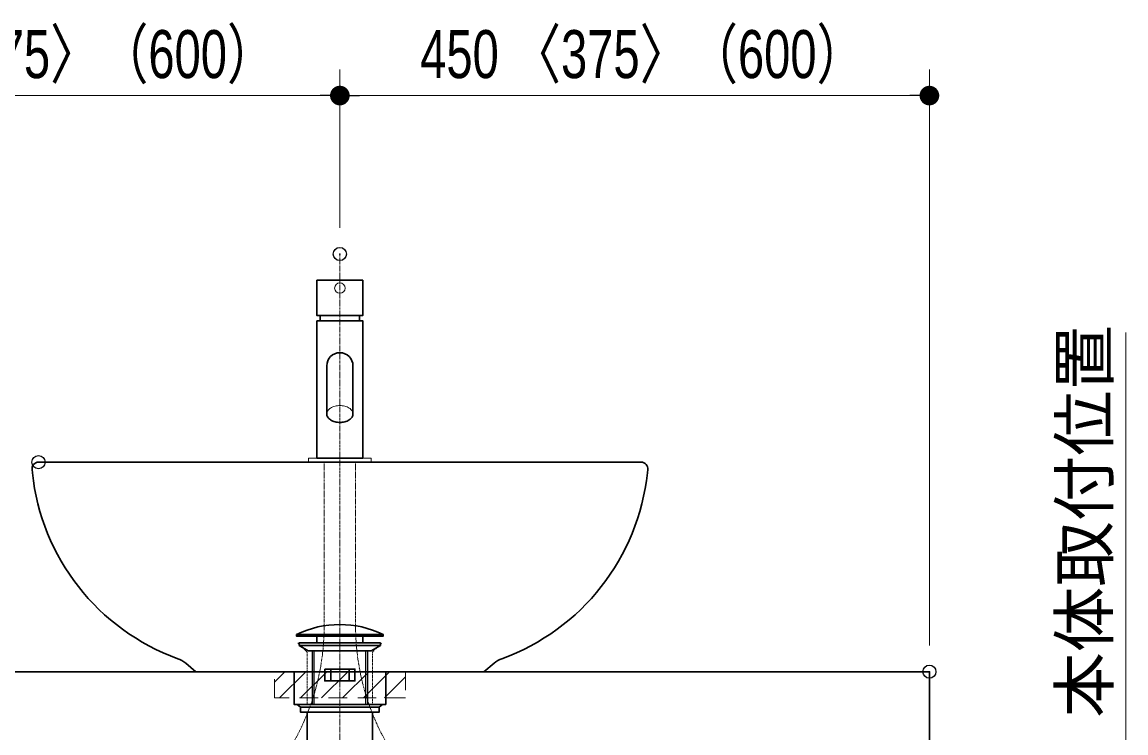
# Model space of a CAD drawing. Units: millimetres, scale not verified. Extents: x -6062 to 6062, y -3045 to 3045.
# Drawn here: x -5110 to -4268, y -1377 to -834 of the extents above; entities that cross this region are included whole.
import ezdxf
from ezdxf.enums import TextEntityAlignment as Align

# ---------------------------------------------------------------- set-up
doc = ezdxf.new("R2010")
doc.units = ezdxf.units.MM
doc.header["$LTSCALE"] = 20
doc.header["$PDMODE"] = 32
doc.header["$PDSIZE"] = 10
doc.linetypes.add('USER2', pattern=[2.91, 1.76, -0.4, 0.35, -0.4])
doc.linetypes.add('USER4', pattern=[1.11, 0.71, -0.4])
for name, color, linetype, lineweight in [('0-1_5ボウル・キャビネット', 7, 'Continuous', 15), ('0-2_2寸法-1', 7, 'Continuous', 15), ('0-3_0', 7, 'Continuous', 25), ('0-5_2寸法-2', 7, 'Continuous', 15), ('0-8_4給排水', 7, 'Continuous', 30)]:
    doc.layers.add(name, color=color, linetype=linetype, lineweight=lineweight)
doc.layers.add('0-4_Defpoints', color=7, linetype='Continuous')
doc.styles.add('ＭＳ Ｐゴシック', font='')
doc.styles.get('ＭＳ Ｐゴシック').set_extended_font_data('MS PGothic')

# ---------------------------------------------------------------- blocks, each defined once
blk = doc.blocks.new('_Dot')
at = {"layer": '0-3_0'}
blk.add_line((-10, 0), (-20, 0), dxfattribs=at)
for points in [[(0, 0), (-10, 0), (-9.92, 1.25)], [(0, 0), (-9.92, -1.25), (-10, 0)], [(0, 0), (-9.92, 1.25), (-9.69, 2.49)], [(0, 0), (-9.69, -2.49), (-9.92, -1.25)], [(0, 0), (-9.69, 2.49), (-9.3, 3.68)], [(0, 0), (-9.3, -3.68), (-9.69, -2.49)], [(0, 0), (-9.3, 3.68), (-8.76, 4.82)], [(0, 0), (-8.76, -4.82), (-9.3, -3.68)], [(0, 0), (-8.76, 4.82), (-8.09, 5.88)], [(0, 0), (-8.09, -5.88), (-8.76, -4.82)], [(0, 0), (-8.09, 5.88), (-7.29, 6.85)], [(0, 0), (-7.29, -6.85), (-8.09, -5.88)], [(0, 0), (-7.29, 6.85), (-6.37, 7.71)], [(0, 0), (-6.37, -7.71), (-7.29, -6.85)], [(0, 0), (-6.37, 7.71), (-5.36, 8.44)], [(0, 0), (-5.36, -8.44), (-6.37, -7.71)], [(0, 0), (-5.36, 8.44), (-4.26, 9.05)], [(0, 0), (-4.26, -9.05), (-5.36, -8.44)], [(0, 0), (-4.26, 9.05), (-3.09, 9.51)], [(0, 0), (-3.09, -9.51), (-4.26, -9.05)], [(0, 0), (-3.09, 9.51), (-1.87, 9.82)], [(0, 0), (-1.87, -9.82), (-3.09, -9.51)], [(0, 0), (-1.87, 9.82), (-0.63, 9.98)], [(0, 0), (-0.63, -9.98), (-1.87, -9.82)], [(0, 0), (-0.63, 9.98), (0.63, 9.98)], [(0, 0), (0.63, -9.98), (-0.63, -9.98)], [(0, 0), (0.63, 9.98), (1.87, 9.82)], [(0, 0), (1.87, 9.82), (3.09, 9.51)], [(0, 0), (3.09, 9.51), (4.26, 9.05)], [(0, 0), (4.26, 9.05), (5.36, 8.44)], [(0, 0), (5.36, 8.44), (6.37, 7.71)], [(0, 0), (6.37, 7.71), (7.29, 6.85)], [(0, 0), (7.29, 6.85), (8.09, 5.88)], [(0, 0), (8.09, 5.88), (8.76, 4.82)], [(0, 0), (8.76, 4.82), (9.3, 3.68)], [(0, 0), (9.3, 3.68), (9.69, 2.49)], [(0, 0), (9.69, 2.49), (9.92, 1.25)], [(0, 0), (9.92, 1.25), (10, 0)], [(0, 0), (1.87, -9.82), (0.63, -9.98)], [(0, 0), (3.09, -9.51), (1.87, -9.82)], [(0, 0), (4.26, -9.05), (3.09, -9.51)], [(0, 0), (5.36, -8.44), (4.26, -9.05)], [(0, 0), (6.37, -7.71), (5.36, -8.44)], [(0, 0), (7.29, -6.85), (6.37, -7.71)], [(0, 0), (8.09, -5.88), (7.29, -6.85)], [(0, 0), (8.76, -4.82), (8.09, -5.88)], [(0, 0), (9.3, -3.68), (8.76, -4.82)], [(0, 0), (9.69, -2.49), (9.3, -3.68)], [(0, 0), (9.92, -1.25), (9.69, -2.49)], [(0, 0), (10, 0), (9.92, -1.25)]]:
    blk.add_solid(points, dxfattribs=at)
blk = doc.blocks.new('グループ-8')
at = {"layer": '0-8_4給排水', "linetype": 'USER2', "lineweight": 15}
blk.add_line((-61600, -20220), (-61600, -41500), dxfattribs=at)
at = {"layer": '0-8_4給排水'}
for p, q in [((-62020, -26280), (-62020, -27100)), ((-61180, -26280), (-61180, -27100))]:
    blk.add_line(p, q, dxfattribs=at)
at = {"layer": '0-8_4給排水', "lineweight": 5}
for p, q in [((-61990, -26280), (-61990, -27100)), ((-61210, -26280), (-61210, -27100))]:
    blk.add_line(p, q, dxfattribs=at)
at = {"layer": '0-8_4給排水'}
for points in [[(-62260, -26030), (-60940, -26030), (-60940, -26060), (-62260, -26060)], [(-61950, -26060), (-61250, -26060), (-61250, -26160), (-61950, -26160)], [(-62220, -26160), (-60980, -26160), (-60980, -26200), (-62220, -26200)], [(-62081.3, -26280), (-62220, -26200), (-60980, -26200), (-61120.2, -26280)], [(-61830, -26560), (-61370, -26560), (-61370, -26740), (-61830, -26740)], [(-61740, -26560), (-61460, -26560), (-61460, -26740), (-61740, -26740)], [(-62200, -27140), (-62250, -27100), (-60950, -27100), (-61000, -27140)], [(-62200, -27140), (-61000, -27140), (-61000, -27220), (-62200, -27220)], [(-62100, -27220), (-61100, -27220), (-61100, -28260), (-62100, -28260)]]:
    blk.add_lwpolyline(points, close=True, dxfattribs=at)
blk.add_arc((-61600, -27407), 1527, 64.39147, 115.60853, dxfattribs=at)
blk = doc.blocks.new('グループ-14')
at = {"layer": '0-1_5ボウル・キャビネット', "lineweight": 30}
for p, q in [((-66200, -23400), (-57000, -23400)), ((-66293.9, -23563), (-66299.4, -23510.5)), ((-56900.6, -23510.5), (-56906.1, -23563))]:
    blk.add_line(p, q, dxfattribs=at)
at = {"layer": '0-1_5ボウル・キャビネット', "linetype": 'USER4'}
blk.add_lwpolyline([(-62240, -26160), (-62100, -26300), (-62100, -27100), (-61100, -27100), (-61100, -26300), (-60960, -26160)], dxfattribs=at)
at = {"layer": '0-1_5ボウル・キャビネット', "lineweight": 30}
blk.add_lwpolyline([(-59246.4, -26471.1), (-59400, -26600), (-63800, -26600), (-63953.6, -26471.1)], dxfattribs=at)
blk.add_lwpolyline([(-62300, -26600), (-60900, -26600), (-60900, -27100), (-62300, -27100)], close=True, dxfattribs=at)
for centre, radius, start, end in [((-66200, -23500), 100, 90, 138.0125), ((-57000, -23500), 100, 41.9875, 90), ((-66200, -23500), 100, 138.0125, 186.025), ((-62912.7, -23206.1), 3400, 186.025, 250.02586), ((-60287.3, -23206.1), 3400, 289.97414, 353.975), ((-57000, -23500), 100, 353.975, 41.9875), ((-64210.8, -26777.5), 400, 50, 70.02586), ((-58989.2, -26777.5), 400, 109.97414, 130)]:
    blk.add_arc(centre, radius, start, end, dxfattribs=at)
blk = doc.blocks.new('グループ-20')
at = {"layer": '0-8_4給排水'}
for p, q in [((-61900, -21160), (-61900, -21240)), ((-61300, -21160), (-61300, -21240))]:
    blk.add_line(p, q, dxfattribs=at)
for points in [[(-61250, -20620), (-61950, -20620), (-61950, -21160), (-61250, -21160)], [(-61950, -21240), (-61950, -23340), (-61250, -23340), (-61250, -21240)]]:
    blk.add_lwpolyline(points, close=True, dxfattribs=at)
blk.add_lwpolyline([(-61800, -21927.8), (-61800, -22663.4), (-61799.2, -22675), (-61796.7, -22686.8), (-61792.3, -22698.8), (-61786, -22710.7), (-61777.7, -22722.5), (-61767.4, -22733.8), (-61755.3, -22744.5), (-61741.4, -22754.3), (-61726.1, -22763.2), (-61709.4, -22771), (-61691.9, -22777.6), (-61673.6, -22783), (-61655, -22787), (-61636.4, -22789.8), (-61618, -22791.5), (-61600, -22792), (-61582, -22791.5), (-61563.6, -22789.8), (-61545, -22787), (-61526.4, -22783), (-61508.1, -22777.6), (-61490.6, -22771), (-61473.9, -22763.2), (-61458.6, -22754.3), (-61444.7, -22744.5), (-61432.6, -22733.8), (-61422.3, -22722.5), (-61414, -22710.7), (-61407.7, -22698.8), (-61403.3, -22686.8), (-61400.8, -22675), (-61400, -22663.4), (-61400, -21928)], dxfattribs=at)
at = {"layer": '0-8_4給排水', "lineweight": 15}
blk.add_lwpolyline([(-61400, -22663.4), (-61400.8, -22651.9), (-61403.3, -22640), (-61407.7, -22628), (-61414, -22616.1), (-61422.3, -22604.4), (-61432.6, -22593.1), (-61444.7, -22582.4), (-61458.6, -22572.5), (-61473.9, -22563.6), (-61490.6, -22555.8), (-61508.1, -22549.2), (-61526.4, -22543.9), (-61545, -22539.8), (-61563.6, -22537), (-61582, -22535.4), (-61600, -22534.9), (-61618, -22535.4), (-61636.4, -22537), (-61655, -22539.8), (-61673.6, -22543.9), (-61691.9, -22549.2), (-61709.4, -22555.8), (-61726.1, -22563.6), (-61741.4, -22572.5), (-61755.3, -22582.4), (-61767.4, -22593.1), (-61777.7, -22604.4), (-61786, -22616.1), (-61792.3, -22628), (-61796.7, -22640), (-61799.2, -22651.9), (-61800, -22663.4)], dxfattribs=at)
blk.add_lwpolyline([(-62080, -23340), (-62080, -23400), (-61120, -23400), (-61120, -23340)], close=True, dxfattribs=at)
at = {"layer": '0-8_4給排水', "linetype": 'USER2', "lineweight": 15}
for points in [[(-61840, -25903.1), (-61840, -25840.6), (-61840, -25326.8), (-61840, -23400)], [(-61360, -25903.1), (-61360, -25840.6), (-61360, -25326.8), (-61360, -23400)]]:
    blk.add_lwpolyline(points, dxfattribs=at)
at = {"layer": '0-8_4給排水', "lineweight": 15}
blk.add_circle((-61600, -20740), 80, dxfattribs=at)
at = {"layer": '0-8_4給排水'}
for start, end in [(90, 180), (0, 90)]:
    blk.add_arc((-61600, -21928), 200, start, end, dxfattribs=at)
at = {"layer": '0-8_4給排水', "linetype": 'USER2', "lineweight": 15}
for centre, start, end in [((-65447.4, -25903.1), 330.23621, 0), ((-57752.6, -25903.1), 180, 209.76379)]:
    blk.add_arc(centre, 3607.4, start, end, dxfattribs=at)

msp = doc.modelspace()

# ---------------------------------------------------------------- linework, layer by layer
at = {"layer": '0-1_5ボウル・キャビネット'}
for p, q in [((-4917.5, -1338), (-4909.5, -1330)), ((-4913.5, -1350), (-4893.5, -1330)), ((-4897.5, -1350), (-4877.5, -1330)), ((-4881.5, -1350), (-4861.5, -1330)), ((-4865.5, -1350), (-4845.5, -1330)), ((-4849.5, -1350), (-4829.5, -1330)), ((-4833.5, -1350), (-4817.5, -1334))]:
    msp.add_line(p, q, dxfattribs=at)
at = {"layer": '0-1_5ボウル・キャビネット', "lineweight": 30}
for points in [[(-5317.5, -1330), (-4417.5, -1330), (-4417.5, -1930), (-5317.5, -1930)], [(-5317.5, -1330), (-4417.5, -1330), (-4417.5, -1390), (-5317.5, -1390)]]:
    msp.add_lwpolyline(points, close=True, dxfattribs=at)
at = {"layer": '0-1_5ボウル・キャビネット', "linetype": 'USER4'}
msp.add_lwpolyline([(-4917.5, -1350), (-4917.5, -1330), (-4817.5, -1330), (-4817.5, -1350)], close=True, dxfattribs=at)
at = {"layer": '0-2_2寸法-1'}
for p, q in [((-4867.5, -991), (-4867.5, -870)), ((-4867.5, -991), (-4867.5, -870)), ((-4417.5, -1310), (-4417.5, -870)), ((-5302.49, -890), (-4882.51, -890)), ((-4432.51, -890), (-4852.49, -890))]:
    msp.add_line(p, q, dxfattribs=at)
at = {"layer": '0-4_Defpoints'}
for p in [(-4867.5, -890), (-4867.5, -1011), (-5097.5, -1170), (-4417.5, -1330)]:
    msp.add_point(p, dxfattribs=at)
at = {"layer": '0-5_2寸法-2'}
msp.add_line((-4267.5, -1070.86), (-4267.5, -1420), dxfattribs=at)

# ---------------------------------------------------------------- block references
at = {"layer": '0-1_5ボウル・キャビネット', "xscale": 0.05, "yscale": 0.05}
msp.add_blockref('グループ-14', (-1787.5, 0), dxfattribs=at)
at = {"layer": '0-2_2寸法-1', "xscale": 0.7503418, "yscale": 0.7503418}
for p in [(-4867.5, -890), (-4417.5, -890)]:
    msp.add_blockref('_Dot', p, dxfattribs=at)
at = {"layer": '0-2_2寸法-1', "xscale": 0.7503418, "yscale": 0.7503418, "rotation": 180}
msp.add_blockref('_Dot', (-4867.5, -890), dxfattribs=at)
at = {"layer": '0-8_4給排水', "xscale": 0.05, "yscale": 0.05}
for name in ['グループ-8', 'グループ-20']:
    msp.add_blockref(name, (-1787.5, 0), dxfattribs=at)

# ---------------------------------------------------------------- texts
at = {"layer": '0-2_2寸法-1', "style": 'ＭＳ Ｐゴシック', "width": 0.75}
for p in [(-5256.19, -887.65), (-4806.19, -887.65)]:
    msp.add_text('450 〈375〉（600）', height=36.66, dxfattribs=at).set_placement(p, align=Align.BOTTOM_LEFT)
at = {"layer": '0-5_2寸法-2', "style": 'ＭＳ Ｐゴシック'}
msp.add_text('本体取付位置', height=36.66, rotation=90, dxfattribs=at).set_placement((-4269.95, -1365.14), align=Align.BOTTOM_LEFT)

doc.saveas('drawing.dxf')
